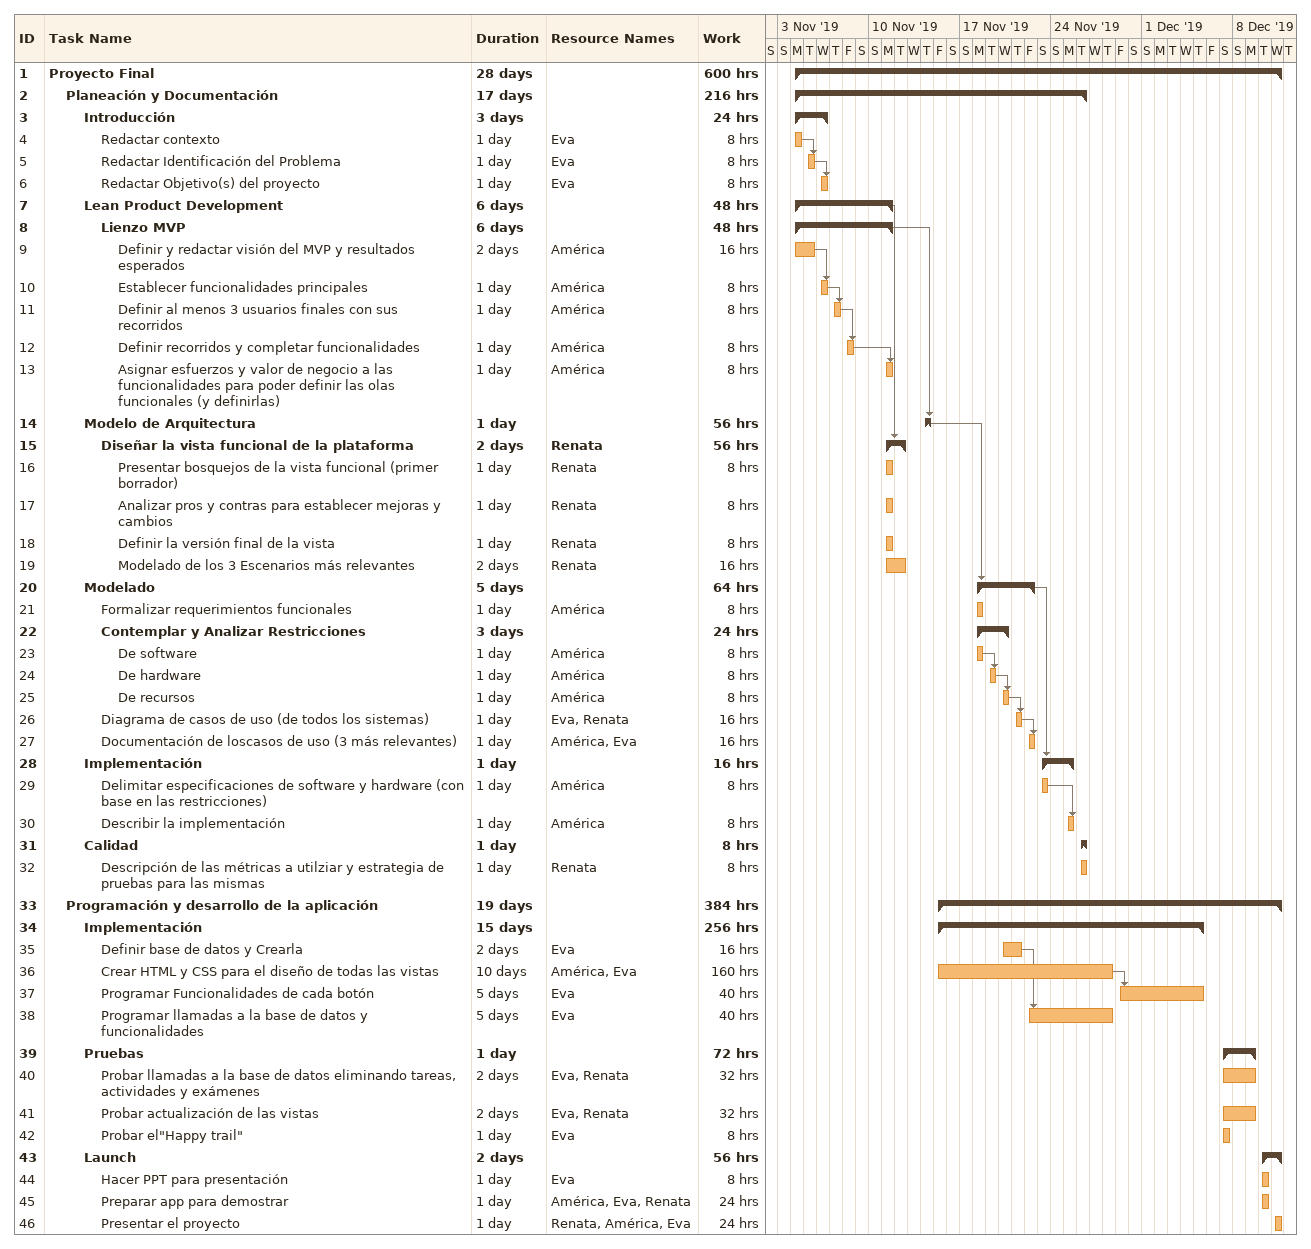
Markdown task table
| ID | Level | Task | Duration | Start | Finish | Predecessors | Resources | Work (h) |
|---|---|---|---|---|---|---|---|---|
| 1 | 1 | **Proyecto Final** | 28d | 2019-11-04 | 2019-12-11 |  |  | 600 |
| 2 | 2 | **Planeación y Documentación** | 17d | 2019-11-04 | 2019-11-26 |  |  | 216 |
| 3 | 3 | **Introducción** | 3d | 2019-11-04 | 2019-11-06 |  |  | 24 |
| 4 | 4 | Redactar contexto | 1d | 2019-11-04 | 2019-11-04 |  | Eva | 8 |
| 5 | 4 | Redactar Identificación del Problema | 1d | 2019-11-05 | 2019-11-05 | 4 | Eva | 8 |
| 6 | 4 | Redactar Objetivo(s) del proyecto | 1d | 2019-11-06 | 2019-11-06 | 5 | Eva | 8 |
| 7 | 3 | **Lean Product Development** | 6d | 2019-11-04 | 2019-11-11 |  |  | 48 |
| 8 | 4 | **Lienzo MVP** | 6d | 2019-11-04 | 2019-11-11 |  |  | 48 |
| 9 | 5 | Definir y redactar visión del MVP y resultados esperados | 2d | 2019-11-04 | 2019-11-05 |  | América | 16 |
| 10 | 5 | Establecer funcionalidades principales | 1d | 2019-11-06 | 2019-11-06 | 9 | América | 8 |
| 11 | 5 | Definir al menos 3 usuarios finales con sus recorridos | 1d | 2019-11-07 | 2019-11-07 | 10 | América | 8 |
| 12 | 5 | Definir recorridos y completar funcionalidades | 1d | 2019-11-08 | 2019-11-08 | 11 | América | 8 |
| 13 | 5 | Asignar esfuerzos y valor de negocio a las funcionalidades para poder definir las olas funcionales (y definirlas) | 1d | 2019-11-11 | 2019-11-11 | 12 | América | 8 |
| 14 | 3 | **Modelo de Arquitectura** | 1d | 2019-11-14 | 2019-11-14 | 8 |  | 56 |
| 15 | 4 | **Diseñar la vista funcional de la plataforma** | 2d | 2019-11-11 | 2019-11-12 | 7 | Renata | 56 |
| 16 | 5 | Presentar bosquejos de la vista funcional (primer borrador) | 1d | 2019-11-11 | 2019-11-11 |  | Renata | 8 |
| 17 | 5 | Analizar pros y contras para establecer mejoras y cambios | 1d | 2019-11-11 | 2019-11-11 |  | Renata | 8 |
| 18 | 5 | Definir la versión final de la vista | 1d | 2019-11-11 | 2019-11-11 |  | Renata | 8 |
| 19 | 5 | Modelado de los 3 Escenarios más relevantes | 2d | 2019-11-11 | 2019-11-12 |  | Renata | 16 |
| 20 | 3 | **Modelado** | 5d | 2019-11-18 | 2019-11-22 | 14 |  | 64 |
| 21 | 4 | Formalizar requerimientos funcionales | 1d | 2019-11-18 | 2019-11-18 |  | América | 8 |
| 22 | 4 | **Contemplar y Analizar Restricciones** | 3d | 2019-11-18 | 2019-11-20 |  |  | 24 |
| 23 | 5 | De software | 1d | 2019-11-18 | 2019-11-18 |  | América | 8 |
| 24 | 5 | De hardware | 1d | 2019-11-19 | 2019-11-19 | 23 | América | 8 |
| 25 | 5 | De recursos | 1d | 2019-11-20 | 2019-11-20 | 24 | América | 8 |
| 26 | 4 | Diagrama de casos de uso (de todos los sistemas) | 1d | 2019-11-21 | 2019-11-21 | 25 | Eva, Renata | 16 |
| 27 | 4 | Documentación de loscasos de uso (3 más relevantes) | 1d | 2019-11-22 | 2019-11-22 | 26 | América, Eva | 16 |
| 28 | 3 | **Implementación** | 1d | 2019-11-23 | 2019-11-25 | 20 |  | 16 |
| 29 | 4 | Delimitar especificaciones de software y hardware (con base en las restricciones) | 1d | 2019-11-23 | 2019-11-23 |  | América | 8 |
| 30 | 4 | Describir la implementación | 1d | 2019-11-25 | 2019-11-25 | 29 | América | 8 |
| 31 | 3 | **Calidad** | 1d | 2019-11-26 | 2019-11-26 |  |  | 8 |
| 32 | 4 | Descripción de las métricas a utilziar y estrategia de pruebas para las mismas | 1d | 2019-11-26 | 2019-11-26 |  | Renata | 8 |
| 33 | 2 | **Programación y desarrollo de la aplicación** | 19d | 2019-11-15 | 2019-12-11 |  |  | 384 |
| 34 | 3 | **Implementación** | 15d | 2019-11-15 | 2019-12-05 |  |  | 256 |
| 35 | 4 | Definir base de datos y Crearla | 2d | 2019-11-20 | 2019-11-21 |  | Eva | 16 |
| 36 | 4 | Crear HTML y CSS para el diseño de todas las vistas | 10d | 2019-11-15 | 2019-11-28 |  | América, Eva | 160 |
| 37 | 4 | Programar Funcionalidades de cada botón | 5d | 2019-11-29 | 2019-12-05 | 36 | Eva | 40 |
| 38 | 4 | Programar llamadas a la base de datos y funcionalidades | 5d | 2019-11-22 | 2019-11-28 | 35 | Eva | 40 |
| 39 | 3 | **Pruebas** | 1d | 2019-12-07 | 2019-12-09 |  |  | 72 |
| 40 | 4 | Probar llamadas a la base de datos eliminando tareas, actividades y exámenes | 2d | 2019-12-07 | 2019-12-09 |  | Eva, Renata | 32 |
| 41 | 4 | Probar actualización de las vistas | 2d | 2019-12-07 | 2019-12-09 |  | Eva, Renata | 32 |
| 42 | 4 | Probar el"Happy trail" | 1d | 2019-12-07 | 2019-12-07 |  | Eva | 8 |
| 43 | 3 | **Launch** | 2d | 2019-12-10 | 2019-12-11 |  |  | 56 |
| 44 | 4 | Hacer PPT para presentación | 1d | 2019-12-10 | 2019-12-10 |  | Eva | 8 |
| 45 | 4 | Preparar app para demostrar | 1d | 2019-12-10 | 2019-12-10 |  | América, Eva, Renata | 24 |
| 46 | 4 | Presentar el proyecto | 1d | 2019-12-11 | 2019-12-11 |  | Renata, América, Eva | 24 |
